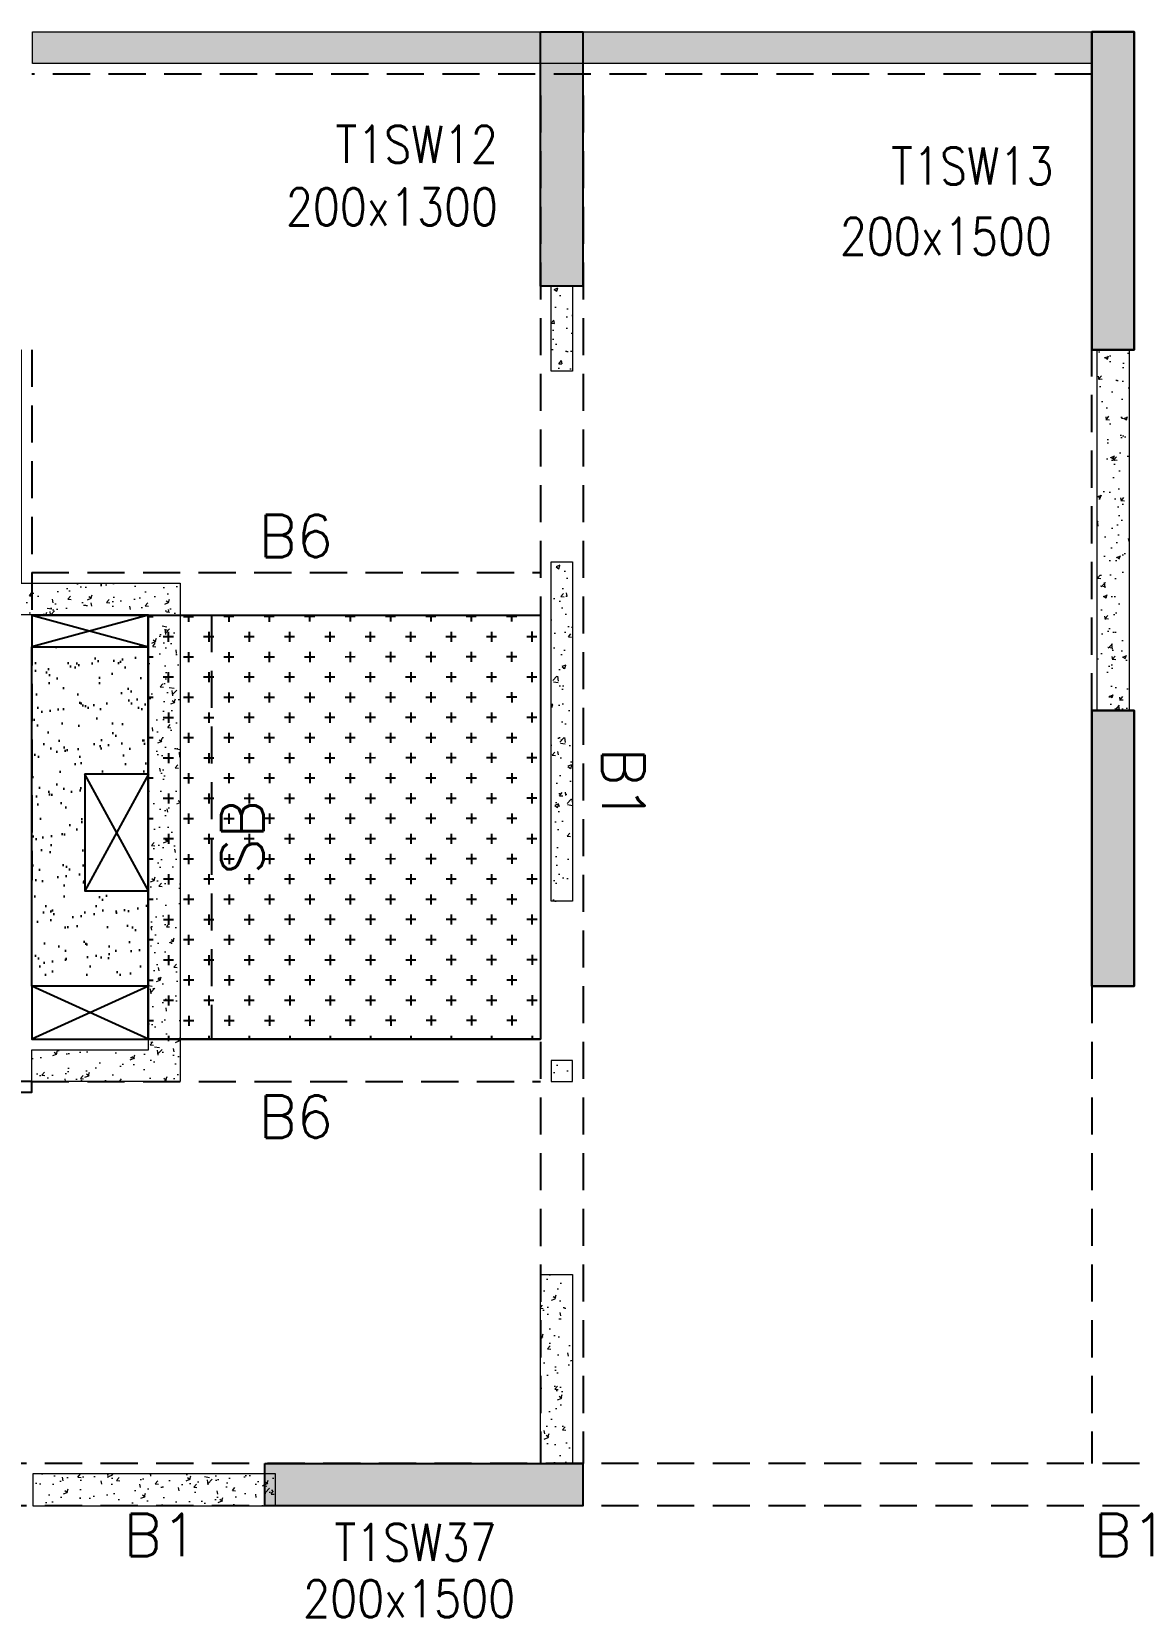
# Model space of a CAD drawing. Header units: millimetres. Extents: x 1078357 to 2594950, y -4969473 to -4636555.
# Drawn here: x 1955626 to 1960826, y -4660679 to -4653204 of the extents above; entities that cross this region are included whole.
import ezdxf

# ---------------------------------------------------------------- set-up
doc = ezdxf.new("R2010")
doc.units = ezdxf.units.MM
doc.linetypes.add('CONTINOUS', pattern=[0])
doc.linetypes.add('HIDDEN', pattern=[0.375, 0.25, -0.125])
for name, color, linetype, lineweight in [('A-_ANOTDIMA_D-', 6, 'Continuous', 13), ('COL. NO.', 30, 'Continuous', 25), ('COL. SIZE', 7, 'Continuous', 25), ('HATCH', 8, 'Continuous', 30), ('S-NON STR RCC WALL', 8, 'Continuous', 0)]:
    doc.layers.add(name, color=color, linetype=linetype, lineweight=lineweight)
for name, color, linetype in [('B-200x325', 201, 'HIDDEN'), ('B-200x650', 241, 'HIDDEN'), ('B-300xSLAB THK.', 151, 'Continuous'), ('BK1-200x650', 241, 'HIDDEN'), ('DROP SLAB', 8, 'Continuous'), ('S-COLUMN_SHEAR WALL', 1, 'Continuous'), ('SLAB FOLD', 8, 'Continuous')]:
    doc.layers.add(name, color=color, linetype=linetype)
doc.styles.add('ROMANS', font='romans.shx', dxfattribs={"width": 0.85})

# ---------------------------------------------------------------- blocks, each defined once
blk = doc.blocks.new('G$CD63B60BD')
at = {"layer": 'COL. NO.', "linetype": 'Continuous', "style": 'ROMANS', "width": 0.85}
for s, p in [('T1SW12', (27733.3, 15281.9, -320.4)), ('T1SW13', (30354.1, 15179.3, -320.4)), ('T1SW37', (27728.1, 8690, -320.4))]:
    blk.add_text(s, height=175, dxfattribs=at).set_placement(p)
at = {"layer": 'COL. SIZE', "linetype": 'Continuous', "style": 'ROMANS', "width": 0.85}
for s, p in [('200x1300', (27498.6, 14986.7, -320.4)), ('200x1500', (30111.3, 14847.6, -320.4)), ('200x1500', (27579.8, 8424.4, -320.4))]:
    blk.add_text(s, height=175, dxfattribs=at).set_placement(p)

msp = doc.modelspace()

# ---------------------------------------------------------------- hatches: boundary and pattern name
at = {"layer": 'DROP SLAB'}
h = msp.add_hatch(dxfattribs=at)
h.set_pattern_fill('CROSS', color=8, scale=15, angle=179.96921)
h.set_pattern_definition([(180.03079016, (-1335090.53, 9384502.61), (-95.1987999, -95.3011726), [47.625, -142.875]), (270.03079016, (-1335114.35, 9384526.41), (95.3011726, -95.1987999), [47.625, -142.875])])
h.paths.add_polyline_path([(1956176.2, -4655954.1), (1958026.2, -4655954.1), (1958026.2, -4657953.8), (1956176.2, -4657953.9)])
at = {"layer": 'HATCH'}
h = msp.add_hatch(dxfattribs=at)
h.set_pattern_fill('AR-SAND', color=8, scale=3, angle=179.97015)
h.set_pattern_definition([(37.47015413, (-3079256.62, 18702404.75), (-4.72361136, 146.8264517), [0, -115.824, 0, -129.54, 0, -123.825]), (7.4701541, (-3079256.62, 18702404.75), (134.9689868, 214.9772528), [0, -62.484, 0, -104.394, 0, -40.005]), (327.4701541, (-3079350.34, 18702404.8), (237.2979035, 0.3075449), [0, -38.1, 0, -137.16, 0, -179.07]), (317.4701541, (-3079350.34, 18702404.8), (229.1017424, 66.759465), [0, -19.05, 0, -89.916, 0, -102.87])])
h.paths.add_polyline_path([(1955626.3, -4656103.9), (1956176.3, -4656103.9), (1956176.3, -4656703.9), (1955876.4, -4656703.9), (1955876.4, -4657253.9), (1956176.3, -4657253.8), (1956176.3, -4657703.9), (1955626.4, -4657703.9)])
at = {"layer": 'S-COLUMN_SHEAR WALL', "lineweight": 25}
h = msp.add_hatch(color=1, dxfattribs=at)
h.dxf.hatch_style = 1
h.paths.add_polyline_path([(1958026.2, -4654403.9), (1958226.2, -4654403.9), (1958226.2, -4653203.8), (1958026.2, -4653203.8)])
at = {"layer": 'S-COLUMN_SHEAR WALL', "lineweight": 25, "extrusion": (1.00316e-06, 1.91639e-11, 1)}
h = msp.add_hatch(color=1, dxfattribs=at)
h.dxf.hatch_style = 1
h.paths.add_polyline_path([(1960826.2, -4653203.8), (1960626.2, -4653203.8), (1960626.2, -4654703.8), (1960826.2, -4654703.8)])
at = {"layer": 'S-COLUMN_SHEAR WALL', "lineweight": 25, "extrusion": (-1.00316e-06, 2.11765e-11, 1)}
h = msp.add_hatch(color=1, dxfattribs=at)
h.dxf.hatch_style = 1
h.paths.add_polyline_path([(1960626.2, -4653203.8), (1960826.2, -4653203.8), (1960826.2, -4654703.8), (1960626.2, -4654703.8)])
at = {"layer": 'S-COLUMN_SHEAR WALL', "lineweight": 25, "extrusion": (1.00316e-06, 1.91639e-11, 1)}
h = msp.add_hatch(color=1, dxfattribs=at)
h.dxf.hatch_style = 1
h.paths.add_polyline_path([(1960826.2, -4657703.8), (1960626.2, -4657703.8), (1960626.2, -4656403.8), (1960826.2, -4656403.8)])
at = {"layer": 'S-COLUMN_SHEAR WALL', "lineweight": 25, "extrusion": (-1.00316e-06, 2.11765e-11, 1)}
h = msp.add_hatch(color=1, dxfattribs=at)
h.dxf.hatch_style = 1
h.paths.add_polyline_path([(1960626.2, -4657703.8), (1960826.2, -4657703.8), (1960826.2, -4656403.8), (1960626.2, -4656403.8)])
at = {"layer": 'S-COLUMN_SHEAR WALL', "lineweight": 25}
h = msp.add_hatch(color=1, dxfattribs=at)
h.dxf.hatch_style = 1
h.paths.add_polyline_path([(1956726.2, -4659953.8), (1958226.2, -4659953.8), (1958226.2, -4660153.8), (1956726.2, -4660153.8)])
at = {"layer": 'S-NON STR RCC WALL'}
h = msp.add_hatch(dxfattribs=at)
h.set_pattern_fill('AR-CONC', color=256, angle=180)
h.set_pattern_definition([(50, (-5507294, 27894427.33), (182.184669, -15.93908554), [19.05, -209.55]), (355, (-5507294, 27894427.33), (-35.2434214, 191.0568452), [15.24, -167.6405842]), (100.4514447, (-5507278.81, 27894426), (146.9412471, 175.1177519), [16.1900088, -178.0902446]), (46.1842, (-5507294, 27894478.13), (271.0790409, -42.042328), [28.575, -314.325]), (96.6355576, (-5507271.4, 27894474.62), (237.404134, 247.4261246), [24.2850231, -267.1356082]), (351.1841512, (-5507294, 27894478.13), (237.404134, 247.4261246), [22.859967, -251.459732]), (21, (-5507268.6, 27894465.43), (151.6143913, -102.2651982), [19.05, -209.55]), (326, (-5507268.6, 27894465.43), (61.8020283, 184.1879661), [15.24, -167.64]), (71.451445, (-5507255.96, 27894456.9), (213.4164193, 81.9227689), [16.1900088, -178.0899376]), (37.5, (-5507293.994, 27894427.326), (3.08860325, 84.55503887), [0, -165.608, 0, -170.18, 0, -168.275]), (7.5, (-5507293.99, 27894427.33), (66.8196625, 100.18057482), [0, -97.028, 0, -161.798, 0, -64.135]), (327.5, (-5507350.636, 27894427.326), (135.59059517, -5.72874399), [0, -63.5, 0, -198.12, 0, -262.89]), (317.5, (-5507376.04, 27894427.33), (148.1291814, 25.42649103), [0, -82.55, 0, -131.572, 0, -186.69])])
h.paths.add_polyline_path([(1955629.4, -4653203.8), (1960626.4, -4653203.8), (1960626.4, -4653353.8), (1955629.4, -4653353.8)])
h = msp.add_hatch(dxfattribs=at)
h.set_pattern_fill('AR-CONC', color=256, angle=180)
h.set_pattern_definition([(50, (1958139.46, -4793872.02), (182.18467, -15.93909), [19.05, -209.55]), (355, (1958139.46, -4793872.02), (-35.24342, 191.05685), [15.24, -167.64058]), (100.45144, (1958154.64, -4793873.35), (146.94125, 175.11775), [16.19, -178.09024]), (46.1842, (1958139.46, -4793821.22), (271.07904, -42.04233), [28.575, -314.325]), (96.63556, (1958162.05, -4793824.72), (237.40413, 247.4261), [24.285, -267.1356]), (351.18415, (1958139.46, -4793821.22), (237.40413, 247.4261), [22.85997, -251.45973]), (21, (1958164.86, -4793833.92), (151.61439, -102.2652), [19.05, -209.55]), (326, (1958164.86, -4793833.92), (61.80203, 184.18797), [15.24, -167.64]), (71.45144, (1958177.5, -4793842.44), (213.41642, 81.92277), [16.19, -178.08994]), (37.5, (1958139.46, -4793872.02), (3.088603, 84.55504), [0, -165.608, 0, -170.18, 0, -168.275]), (7.5, (1958139.46, -4793872.02), (66.81966, 100.180575), [0, -97.028, 0, -161.798, 0, -64.135]), (327.5, (1958082.816, -4793872.02), (135.590595, -5.728744), [0, -63.5, 0, -198.12, 0, -262.89]), (317.5, (1958057.42, -4793872.02), (148.12918, 25.42649), [0, -82.55, 0, -131.572, 0, -186.69])])
h.paths.add_polyline_path([(1958076.4, -4654403.8), (1958176.4, -4654403.8), (1958176.4, -4654803.8), (1958076.4, -4654803.8)])
h = msp.add_hatch(dxfattribs=at)
h.set_pattern_fill('AR-CONC', color=256, angle=180)
h.set_pattern_definition([(50, (-4410069.28, 23210408.14), (182.184669, -15.9390855), [19.05, -209.55]), (355, (-4410069.28, 23210408.14), (-35.2434214, 191.0568452), [15.24, -167.6405842]), (100.4514447, (-4410054.1, 23210406.81), (146.9412471, 175.1177519), [16.1900088, -178.0902446]), (46.1842, (-4410069.28, 23210458.94), (271.0790409, -42.042328), [28.575, -314.325]), (96.6355576, (-4410046.7, 23210455.44), (237.404134, 247.4261246), [24.2850231, -267.1356082]), (351.1841512, (-4410069.28, 23210458.94), (237.404134, 247.4261246), [22.859967, -251.459732]), (21, (-4410043.88, 23210446.24), (151.6143913, -102.2651982), [19.05, -209.55]), (326, (-4410043.88, 23210446.24), (61.8020283, 184.1879661), [15.24, -167.64]), (71.451445, (-4410031.24, 23210437.72), (213.4164193, 81.9227689), [16.1900088, -178.0899376]), (37.5, (-4410069.28, 23210408.14), (3.08860325, 84.55503887), [0, -165.608, 0, -170.18, 0, -168.275]), (7.5, (-4410069.28, 23210408.14), (66.8196625, 100.18057482), [0, -97.028, 0, -161.798, 0, -64.135]), (327.5, (-4410125.92, 23210408.14), (135.59059517, -5.728744), [0, -63.5, 0, -198.12, 0, -262.89]), (317.5, (-4410151.32, 23210408.14), (148.1291814, 25.42649103), [0, -82.55, 0, -131.572, 0, -186.69])])
h.paths.add_polyline_path([(1956326.4, -4655803.8), (1956326.4, -4658153.8), (1955626.4, -4658153.8), (1955626.4, -4658003.8), (1956176.4, -4658003.8), (1956176.4, -4655953.8), (1955426.4, -4655953.8), (1955426.4, -4654703.8), (1955576.4, -4654703.8), (1955576.4, -4655803.8)])
at = {"layer": 'S-NON STR RCC WALL', "ltscale": 700}
h = msp.add_hatch(dxfattribs=at)
h.set_pattern_fill('AR-CONC', color=256)
h.set_pattern_definition([(50, (827535.1, -109569.26), (182.184669, -15.9390855), [19.05, -209.55]), (355, (827535.1, -109569.26), (-35.2434214, 191.056845), [15.24, -167.640584]), (100.4514447, (827550.29, -109570.59), (146.941247, 175.117752), [16.190009, -178.0902446]), (46.1842, (827535.1, -109518.46), (271.079041, -42.042328), [28.575, -314.325]), (96.6355576, (827557.7, -109521.96), (237.404134, 247.426125), [24.285023, -267.135608]), (351.184151, (827535.1, -109518.46), (237.404134, 247.426125), [22.859967, -251.459732]), (21, (827560.5, -109531.16), (151.6143913, -102.265198), [19.05, -209.55]), (326, (827560.5, -109531.16), (61.802028, 184.187966), [15.24, -167.64]), (71.451445, (827573.14, -109539.68), (213.416419, 81.922769), [16.190009, -178.0899376]), (37.5, (827535.104, -109569.26), (3.08860325, 84.5550389), [0, -165.608, 0, -170.18, 0, -168.275]), (7.5, (827535.1, -109569.26), (66.8196625, 100.1805748), [0, -97.028, 0, -161.798, 0, -64.135]), (327.5, (827478.46, -109569.26), (135.5905952, -5.728744), [0, -63.5, 0, -198.12, 0, -262.89]), (317.5, (827453.06, -109569.26), (148.1291814, 25.426491), [0, -82.55, 0, -131.572, 0, -186.69])])
h.paths.add_polyline_path([(1960651.4, -4654703.8), (1960801.4, -4654703.8), (1960801.4, -4656403.8), (1960651.4, -4656403.8)])
at = {"layer": 'S-NON STR RCC WALL'}
h = msp.add_hatch(dxfattribs=at)
h.set_pattern_fill('AR-CONC', color=256, angle=180)
h.set_pattern_definition([(50, (3055364.17, -9477891.21), (182.184669, -15.9390855), [19.05, -209.55]), (355, (3055364.17, -9477891.2), (-35.2434214, 191.056845), [15.24, -167.640584]), (100.4514447, (3055379.36, -9477892.54), (146.941247, 175.117752), [16.190009, -178.0902446]), (46.1842, (3055364.17, -9477840.4), (271.079041, -42.042328), [28.575, -314.325]), (96.6355576, (3055386.76, -9477843.9), (237.404134, 247.426125), [24.285023, -267.135608]), (351.184151, (3055364.17, -9477840.4), (237.404134, 247.426125), [22.859967, -251.459732]), (21, (3055389.57, -9477853.11), (151.6143913, -102.265198), [19.05, -209.55]), (326, (3055389.57, -9477853.1), (61.802028, 184.187966), [15.24, -167.64]), (71.451445, (3055402.2, -9477861.63), (213.416419, 81.922769), [16.190009, -178.0899376]), (37.5, (3055364.173, -9477891.21), (3.08860325, 84.5550389), [0, -165.608, 0, -170.18, 0, -168.275]), (7.5, (3055364.17, -9477891.21), (66.8196625, 100.1805748), [0, -97.028, 0, -161.798, 0, -64.135]), (327.5, (3055307.53, -9477891.21), (135.5905952, -5.728744), [0, -63.5, 0, -198.12, 0, -262.89]), (317.5, (3055282.13, -9477891.21), (148.1291814, 25.426491), [0, -82.55, 0, -131.572, 0, -186.69])])
h.paths.add_polyline_path([(1958076.4, -4655703.8), (1958176.4, -4655703.8), (1958176.4, -4657303.8), (1958076.4, -4657303.8)])
h = msp.add_hatch(dxfattribs=at)
h.set_pattern_fill('AR-CONC', color=256, angle=180)
h.set_pattern_definition([(50, (3055350.96, -9479255.87), (182.184669, -15.9390855), [19.05, -209.55]), (355, (3055350.96, -9479255.87), (-35.2434214, 191.056845), [15.24, -167.640584]), (100.4514447, (3055366.14, -9479257.2), (146.941247, 175.117752), [16.190009, -178.0902446]), (46.1842, (3055350.96, -9479205.07), (271.079041, -42.042328), [28.575, -314.325]), (96.6355576, (3055373.55, -9479208.58), (237.404134, 247.426125), [24.285023, -267.135608]), (351.184151, (3055350.96, -9479205.07), (237.404134, 247.426125), [22.859967, -251.459732]), (21, (3055376.36, -9479217.77), (151.6143913, -102.265198), [19.05, -209.55]), (326, (3055376.36, -9479217.77), (61.802028, 184.187966), [15.24, -167.64]), (71.451445, (3055389, -9479226.3), (213.416419, 81.922769), [16.190009, -178.0899376]), (37.5, (3055350.96, -9479255.87), (3.08860325, 84.5550389), [0, -165.608, 0, -170.18, 0, -168.275]), (7.5, (3055350.96, -9479255.87), (66.8196625, 100.1805748), [0, -97.028, 0, -161.798, 0, -64.135]), (327.5, (3055294.32, -9479255.87), (135.5905952, -5.728744), [0, -63.5, 0, -198.12, 0, -262.89]), (317.5, (3055268.92, -9479255.87), (148.1291814, 25.426491), [0, -82.55, 0, -131.572, 0, -186.69])])
h.paths.add_polyline_path([(1958076.4, -4658153.8), (1958176.4, -4658153.8), (1958176.4, -4658053.8), (1958076.4, -4658053.8)])
h = msp.add_hatch(dxfattribs=at)
h.set_pattern_fill('AR-CONC', color=256, angle=180)
h.set_pattern_definition([(50, (-5493508.75, 27894427.32), (182.184669, -15.93908554), [19.05, -209.55]), (355, (-5493508.75, 27894427.32), (-35.2434214, 191.0568452), [15.24, -167.6405842]), (100.4514447, (-5493493.57, 27894425.99), (146.9412471, 175.1177519), [16.1900088, -178.0902446]), (46.1842, (-5493508.75, 27894478.12), (271.0790409, -42.042328), [28.575, -314.325]), (96.6355576, (-5493486.16, 27894474.62), (237.404134, 247.4261246), [24.2850231, -267.1356082]), (351.1841512, (-5493508.75, 27894478.12), (237.404134, 247.4261246), [22.859967, -251.459732]), (21, (-5493483.35, 27894465.42), (151.6143913, -102.2651982), [19.05, -209.55]), (326, (-5493483.35, 27894465.42), (61.8020283, 184.1879661), [15.24, -167.64]), (71.451445, (-5493470.71, 27894456.9), (213.4164193, 81.9227689), [16.1900088, -178.0899376]), (37.5, (-5493508.75, 27894427.32), (3.08860325, 84.55503887), [0, -165.608, 0, -170.18, 0, -168.275]), (7.5, (-5493508.75, 27894427.32), (66.8196625, 100.18057482), [0, -97.028, 0, -161.798, 0, -64.135]), (327.5, (-5493565.39, 27894427.32), (135.59059517, -5.72874399), [0, -63.5, 0, -198.12, 0, -262.89]), (317.5, (-5493590.79, 27894427.32), (148.1291814, 25.42649103), [0, -82.55, 0, -131.572, 0, -186.69])])
h.paths.add_polyline_path([(1958026.4, -4659063.8), (1958176.4, -4659063.8), (1958176.4, -4659953.7), (1958026.4, -4659953.7)])
h = msp.add_hatch(dxfattribs=at)
h.set_pattern_fill('AR-CONC', color=256)
h.set_pattern_definition([(50, (-4410069.28, 23210408.14), (182.184669, -15.9390855), [19.05, -209.55]), (355, (-4410069.28, 23210408.14), (-35.2434214, 191.0568452), [15.24, -167.6405842]), (100.4514447, (-4410054.1, 23210406.81), (146.9412471, 175.1177519), [16.1900088, -178.0902446]), (46.1842, (-4410069.28, 23210458.94), (271.0790409, -42.042328), [28.575, -314.325]), (96.6355576, (-4410046.7, 23210455.44), (237.404134, 247.4261246), [24.2850231, -267.1356082]), (351.1841512, (-4410069.28, 23210458.94), (237.404134, 247.4261246), [22.859967, -251.459732]), (21, (-4410043.88, 23210446.24), (151.6143913, -102.2651982), [19.05, -209.55]), (326, (-4410043.88, 23210446.24), (61.8020283, 184.1879661), [15.24, -167.64]), (71.451445, (-4410031.24, 23210437.72), (213.4164193, 81.9227689), [16.1900088, -178.0899376]), (37.5, (-4410069.28, 23210408.14), (3.08860325, 84.55503887), [0, -165.608, 0, -170.18, 0, -168.275]), (7.5, (-4410069.28, 23210408.14), (66.8196625, 100.18057482), [0, -97.028, 0, -161.798, 0, -64.135]), (327.5, (-4410125.92, 23210408.14), (135.59059517, -5.728744), [0, -63.5, 0, -198.12, 0, -262.89]), (317.5, (-4410151.32, 23210408.14), (148.1291814, 25.42649103), [0, -82.55, 0, -131.572, 0, -186.69])])
h.paths.add_polyline_path([(1956776.4, -4660003.8), (1955631.9, -4660003.8), (1955631.9, -4660153.8), (1956776.4, -4660153.8)])

# ---------------------------------------------------------------- linework, layer by layer
at = {"layer": 'B-200x325', "ltscale": 700}
for p, q in [((1955626.2, -4655754, 0), (1958026.1, -4655754.1, 0)), ((1955626.3, -4658153.8, 0), (1958026.1, -4658153.9, 0))]:
    msp.add_line(p, q, dxfattribs=at)
at = {"layer": 'B-200x325', "linetype": 'Continuous', "ltscale": 700}
for p, q in [((1955626.2, -4655954, 0), (1958026.1, -4655954.1, 0)), ((1955626.3, -4657953.8, 0), (1958026.1, -4657953.9, 0))]:
    msp.add_line(p, q, dxfattribs=at)
at = {"layer": 'B-200x650', "linetype": 'HIDDEN', "ltscale": 700}
for p, q in [((1960626.4, -4653403.8, 0), (1955626.4, -4653403.8, 0)), ((1958026.4, -4653503.9, 0), (1958026.4, -4659953.7, 0)), ((1958226.4, -4653503.8, 0), (1958226.4, -4659953.7, 0)), ((1955626.4, -4654703.8, 0), (1955626.4, -4657203.8, 0)), ((1960626.4, -4656403.8, 0), (1960626.4, -4654703.8, 0)), ((1960626.4, -4657703.8, 0), (1960626.4, -4659953.8, 0)), ((1967151.2, -4659953.7, 0), (1954969.8, -4659953.7, 0)), ((1967151.2, -4660153.7, 0), (1954969.8, -4660153.7, 0))]:
    msp.add_line(p, q, dxfattribs=at)
at = {"layer": 'B-300xSLAB THK.', "linetype": 'HIDDEN', "ltscale": 700}
for p, q in [((1956175, -4655954.3, 0), (1956175, -4657954.1, 0)), ((1956475, -4655954.3, 0), (1956475, -4657954.1, 0))]:
    msp.add_line(p, q, dxfattribs=at)
at = {"layer": 'BK1-200x650', "linetype": 'Continuous', "ltscale": 700, "elevation": 0}
msp.add_lwpolyline([(1955626.5, -4658153.8), (1955426.5, -4658153.8), (1955426.5, -4658204), (1955626.5, -4658204)], close=True, dxfattribs=at)
at = {"layer": 'DROP SLAB', "color": 3, "linetype": 'CONTINOUS', "ltscale": 500}
for p, q in [((1955626.4, -4655953.9, 0), (1956176.4, -4656103.9, 0)), ((1956175.5, -4655954.1, 0), (1955626.4, -4656103.9, 0)), ((1956176.4, -4656703.9, 0), (1955876.4, -4657253.9, 0)), ((1956176.4, -4657253.9, 0), (1955876.4, -4656703.9, 0)), ((1956176.4, -4657953.9, 0), (1955626.4, -4657703.9, 0)), ((1956176.4, -4657703.9, 0), (1955626.5, -4657953.9, 0))]:
    msp.add_line(p, q, dxfattribs=at)
at = {"layer": 'DROP SLAB', "color": 3, "linetype": 'CONTINOUS', "ltscale": 500, "elevation": 0}
for points in [[(1956176.4, -4655954.1), (1955626.4, -4655954.1), (1955626.4, -4656103.9), (1956176.4, -4656103.9)], [(1956176.2, -4655954.1), (1958026.2, -4655954.1), (1958026.2, -4657953.8), (1956176.2, -4657953.9)], [(1956176.4, -4656703.9), (1955876.4, -4656703.9), (1955876.4, -4657253.9), (1956176.4, -4657253.9)], [(1956176.4, -4657703.9), (1955626.5, -4657703.9), (1955626.5, -4657953.9), (1956176.4, -4657953.9)]]:
    msp.add_lwpolyline(points, close=True, dxfattribs=at)
at = {"layer": 'S-COLUMN_SHEAR WALL', "color": 1, "lineweight": 25, "elevation": 0}
for points in [[(1958026.2, -4653203.8), (1958226.2, -4653203.8), (1958226.2, -4654403.9), (1958026.2, -4654403.9)], [(1956726.2, -4659953.8), (1958226.2, -4659953.8), (1958226.2, -4660153.8), (1956726.2, -4660153.8)]]:
    msp.add_lwpolyline(points, close=True, dxfattribs=at)
at = {"layer": 'S-COLUMN_SHEAR WALL', "color": 1, "lineweight": 25, "extrusion": (1.00316e-06, 1.91639e-11, 1), "elevation": 2}
for points in [[(1960826.2, -4653203.8), (1960626.2, -4653203.8), (1960626.2, -4654703.8), (1960826.2, -4654703.8)], [(1960826.2, -4657703.8), (1960626.2, -4657703.8), (1960626.2, -4656403.8), (1960826.2, -4656403.8)]]:
    msp.add_lwpolyline(points, close=True, dxfattribs=at)
at = {"layer": 'S-COLUMN_SHEAR WALL', "color": 1, "lineweight": 25, "extrusion": (-1.00316e-06, 2.11765e-11, 1), "elevation": -2}
for points in [[(1960626.2, -4653203.8), (1960826.2, -4653203.8), (1960826.2, -4654703.8), (1960626.2, -4654703.8)], [(1960626.2, -4657703.8), (1960826.2, -4657703.8), (1960826.2, -4656403.8), (1960626.2, -4656403.8)]]:
    msp.add_lwpolyline(points, close=True, dxfattribs=at)
at = {"layer": 'S-NON STR RCC WALL', "elevation": 0}
for points in [[(1955629.4, -4653203.8), (1960626.4, -4653203.8), (1960626.4, -4653353.8), (1955629.4, -4653353.8)], [(1958076.4, -4654403.8), (1958176.4, -4654403.8), (1958176.4, -4654803.8), (1958076.4, -4654803.8)], [(1956326.4, -4655803.8), (1956326.4, -4658153.8), (1955626.4, -4658153.8), (1955626.4, -4658003.8), (1956176.4, -4658003.8), (1956176.4, -4655953.8), (1955426.4, -4655953.8), (1955426.4, -4654703.8), (1955576.4, -4654703.8), (1955576.4, -4655803.8)]]:
    msp.add_lwpolyline(points, close=True, dxfattribs=at)
at = {"layer": 'S-NON STR RCC WALL', "ltscale": 700, "elevation": 0}
for points in [[(1960651.4, -4654703.8), (1960801.4, -4654703.8), (1960801.4, -4656403.8), (1960651.4, -4656403.8)], [(1958076.4, -4655703.8), (1958176.4, -4655703.8), (1958176.4, -4657303.8), (1958076.4, -4657303.8)], [(1958076.4, -4658153.8), (1958176.4, -4658153.8), (1958176.4, -4658053.8), (1958076.4, -4658053.8)], [(1958026.4, -4659063.8), (1958176.4, -4659063.8), (1958176.4, -4659953.7), (1958026.4, -4659953.7)], [(1956776.4, -4660003.8), (1955631.9, -4660003.8), (1955631.9, -4660153.8), (1956776.4, -4660153.8)]]:
    msp.add_lwpolyline(points, close=True, dxfattribs=at)
at = {"layer": 'SLAB FOLD', "color": 8, "ltscale": 1000, "elevation": 0}
msp.add_lwpolyline([(1955626.3, -4656103.9), (1956176.3, -4656103.9), (1956176.3, -4656703.9), (1955876.4, -4656703.9), (1955876.4, -4657253.9), (1956176.3, -4657253.8), (1956176.3, -4657703.9), (1955626.4, -4657703.9), (1955626.3, -4656103.9)], dxfattribs=at)

# ---------------------------------------------------------------- block references
at = {"layer": 'A-_ANOTDIMA_D-', "color": 2, "ltscale": 700}
msp.add_blockref('G$CD63B60BD', (1929326.2, -4669103.8, 0), dxfattribs=at)

# ---------------------------------------------------------------- texts
at = {"layer": 'B-200x325', "linetype": 'Continuous', "ltscale": 700, "style": 'ROMANS'}
for p in [(1956695.7, -4655681.9, -2.7), (1956695.7, -4658419.1, -2.7)]:
    msp.add_text('B6', height=200, rotation=359.99866, dxfattribs=at).set_placement(p)
at = {"layer": 'B-200x650', "linetype": 'HIDDEN', "ltscale": 500, "style": 'ROMANS'}
for rotation, p in [(269.99906, (1958316.9, -4656578.8, -2.7)), (359.99906, (1956059.4, -4660391, -2.7)), (359.99906, (1960634, -4660390.9, -2.7))]:
    msp.add_text('B1', height=200, rotation=rotation, dxfattribs=at).set_placement(p)
at = {"layer": 'B-300xSLAB THK.', "linetype": 'Continuous', "ltscale": 700, "style": 'ROMANS'}
msp.add_text('SB', height=200, rotation=90.00094, dxfattribs=at).set_placement((1956719.7, -4657178.4, -2.7))

doc.saveas('drawing.dxf')
